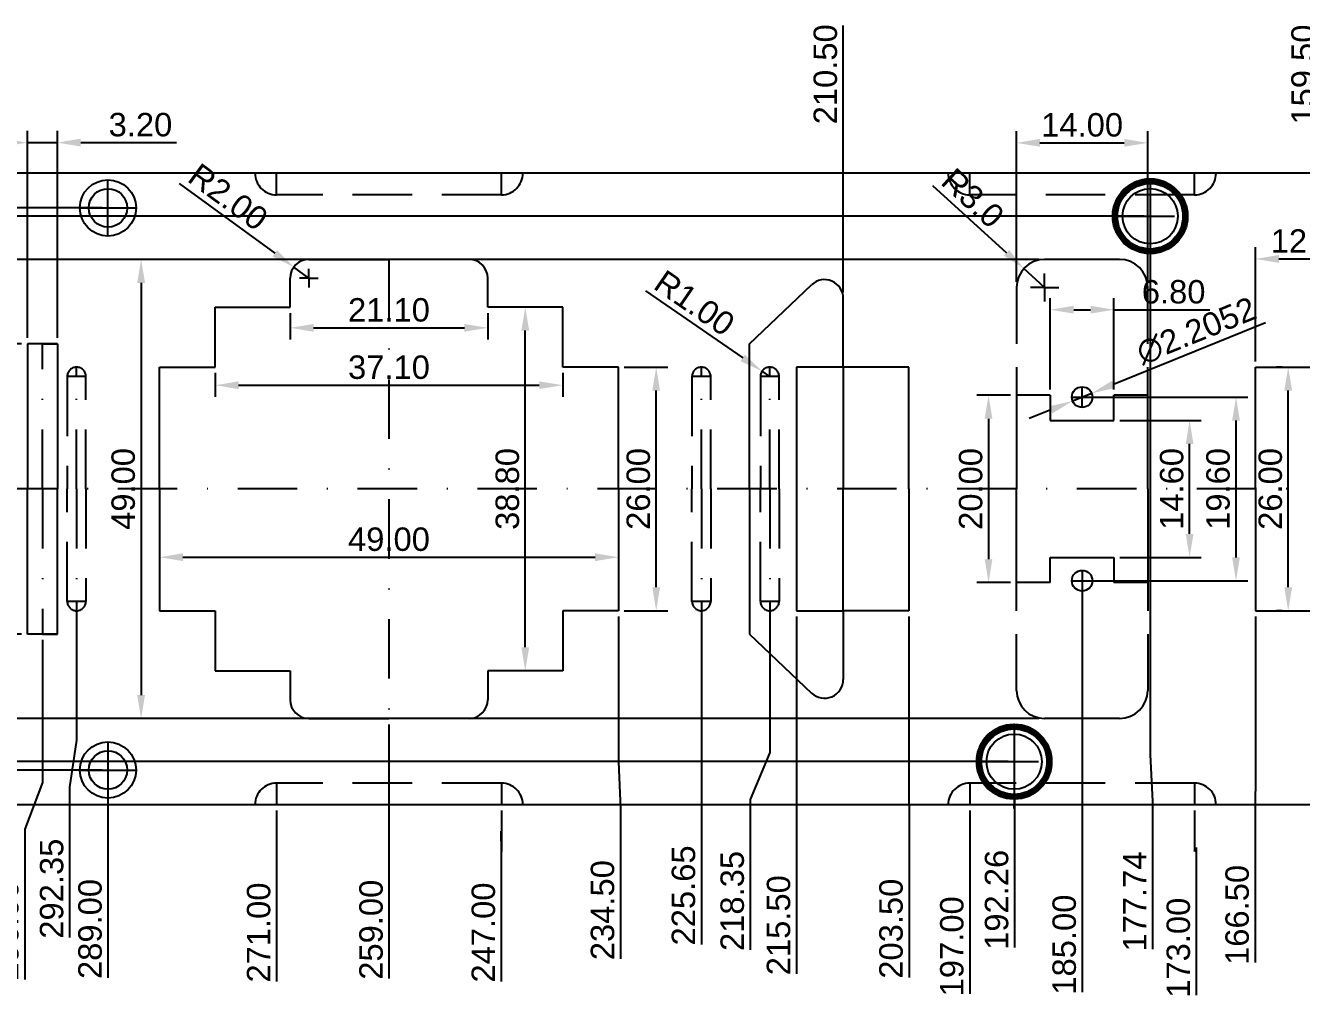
# Model space of a CAD drawing. Header units: millimetres. Extents: x 15 to 570, y 5 to 378.
# Drawn here: x 202.2 to 338.4, y 195.8 to 299.5 of the extents above; entities that cross this region are included whole.
import ezdxf

# ---------------------------------------------------------------- set-up
doc = ezdxf.new("R2010")
doc.units = ezdxf.units.MM
doc.linetypes.add('KRESKAKROPKA2', pattern=[12.7, 6.35, -3.175, 0, -3.175])
doc.linetypes.add('KRESKOWA2', pattern=[9.525, 6.35, -3.175])
doc.layers.add('b.gruba', color=7, linetype='Continuous', lineweight=90)
doc.layers.add('kreskowa', color=190, linetype='KRESKOWA2', true_color=0x7f00ff)
doc.layers.add('symetria', color=100, linetype='KRESKAKROPKA2')
doc.layers.add('wymiar', color=10, linetype='Continuous')
doc.styles.get("Standard").update_dxf_attribs({"font": 'arial.ttf'})
doc.dimstyles.new('ISO-25', dxfattribs={"dimtxt": 2.5, "dimasz": 2.5, "dimexe": 1.25, "dimexo": 0.625, "dimtad": 1, "dimtxsty": 'Standard', "dimcen": 2.5, "dimadec": 0, "dimazin": 0, "dimtfac": 1, "dimtmove": 0, "dimatfit": 3, "dimfxl": 1, "dimarcsym": 0})

# ---------------------------------------------------------------- blocks, each defined once
blk = doc.blocks.new('*D111')
at = {"layer": 'Defpoints', "color": 0, "transparency": 16777216}
for p in [(308.78, 273.52), (311, 271.5)]:
    blk.add_point(p, dxfattribs=at)
at = {"layer": 'wymiar', "color": 0, "lineweight": -2, "transparency": 16777216}
for p, q in [((299.03, 282.39), (306.93, 275.2)), ((311, 271.5), (308.78, 273.52))]:
    blk.add_line(p, q, dxfattribs=at)
at = {"layer": 'wymiar', "color": 0, "transparency": 16777216}
blk.add_solid([(307.21, 275.51), (306.65, 274.89), (308.78, 273.52)], dxfattribs=at)
at = {"layer": 'wymiar', "color": 0, "transparency": 16777216, "insert": (303.33, 281.04), "char_height": 2.5, "attachment_point": 5, "rotation": 317.7161}
blk.add_mtext('R3.0', dxfattribs=at)
blk = doc.blocks.new('*D114')
at = {"layer": 'Defpoints', "color": 0, "transparency": 16777216}
for p in [(230.84, 273.68), (232.45, 272.5)]:
    blk.add_point(p, dxfattribs=at)
at = {"layer": 'wymiar', "color": 0, "lineweight": -2, "transparency": 16777216}
for p, q in [((218.62, 282.61), (228.82, 275.16)), ((232.45, 272.5), (230.84, 273.68))]:
    blk.add_line(p, q, dxfattribs=at)
at = {"layer": 'wymiar', "color": 0, "transparency": 16777216}
blk.add_solid([(229.06, 275.49), (228.57, 274.82), (230.84, 273.68)], dxfattribs=at)
at = {"layer": 'wymiar', "color": 0, "transparency": 16777216, "insert": (223.83, 281.16), "char_height": 2.5, "attachment_point": 5, "rotation": 323.8257}
blk.add_mtext('R2.00', dxfattribs=at)
blk = doc.blocks.new('*D140')
at = {"layer": 'Defpoints', "color": 0, "transparency": 16777216}
for p in [(345.5, 274.55), (333.5, 263), (345.5, 263)]:
    blk.add_point(p, dxfattribs=at)
at = {"layer": 'wymiar', "color": 0, "lineweight": -2, "transparency": 16777216}
for p, q in [((333.5, 263.62), (333.5, 275.8)), ((345.5, 263.62), (345.5, 275.8)), ((336, 274.55), (343, 274.55))]:
    blk.add_line(p, q, dxfattribs=at)
at = {"layer": 'wymiar', "color": 0, "transparency": 16777216}
for points in [[(336, 274.97), (336, 274.13), (333.5, 274.55)], [(343, 274.97), (343, 274.13), (345.5, 274.55)]]:
    blk.add_solid(points, dxfattribs=at)
at = {"layer": 'wymiar', "color": 0, "transparency": 16777216, "insert": (339.5, 276.45), "char_height": 2.5, "attachment_point": 5}
blk.add_mtext('12.00', dxfattribs=at)
blk = doc.blocks.new('*D141')
at = {"layer": 'Defpoints', "color": 0, "transparency": 16777216}
for p in [(337, 263), (337, 263), (337, 237)]:
    blk.add_point(p, dxfattribs=at)
at = {"layer": 'wymiar', "color": 0, "lineweight": -2, "transparency": 16777216}
for p, q in [((336.37, 263), (335.75, 263)), ((337, 239.5), (337, 260.5)), ((336.37, 237), (335.75, 237))]:
    blk.add_line(p, q, dxfattribs=at)
at = {"layer": 'wymiar', "color": 0, "transparency": 16777216}
for points in [[(336.58, 260.5), (337.42, 260.5), (337, 263)], [(336.58, 239.5), (337.42, 239.5), (337, 237)]]:
    blk.add_solid(points, dxfattribs=at)
at = {"layer": 'wymiar', "color": 0, "transparency": 16777216, "insert": (335.1, 250), "char_height": 2.5, "attachment_point": 5, "rotation": 90}
blk.add_mtext('26.00', dxfattribs=at)
blk = doc.blocks.new('*D142')
at = {"layer": 'Defpoints', "color": 0, "transparency": 16777216}
for p in [(265.5, 263), (269.53, 263), (265.5, 237)]:
    blk.add_point(p, dxfattribs=at)
at = {"layer": 'wymiar', "color": 0, "lineweight": -2, "transparency": 16777216}
for p, q in [((266.12, 263), (270.78, 263)), ((269.53, 239.5), (269.53, 260.5)), ((266.12, 237), (270.78, 237))]:
    blk.add_line(p, q, dxfattribs=at)
at = {"layer": 'wymiar', "color": 0, "transparency": 16777216}
for points in [[(269.11, 260.5), (269.94, 260.5), (269.53, 263)], [(269.11, 239.5), (269.94, 239.5), (269.53, 237)]]:
    blk.add_solid(points, dxfattribs=at)
at = {"layer": 'wymiar', "color": 0, "transparency": 16777216, "insert": (267.63, 250), "char_height": 2.5, "attachment_point": 5, "rotation": 90}
blk.add_mtext('26.00', dxfattribs=at)
blk = doc.blocks.new('*D143')
at = {"layer": 'Defpoints', "color": 0, "transparency": 16777216}
for p in [(255.55, 269.4), (255.55, 269.4), (255.55, 230.6)]:
    blk.add_point(p, dxfattribs=at)
at = {"layer": 'wymiar', "color": 0, "lineweight": -2, "transparency": 16777216}
for p, q in [((254.92, 269.4), (254.3, 269.4)), ((255.55, 233.1), (255.55, 266.9)), ((254.92, 230.6), (254.3, 230.6))]:
    blk.add_line(p, q, dxfattribs=at)
at = {"layer": 'wymiar', "color": 0, "transparency": 16777216}
for points in [[(255.13, 266.9), (255.97, 266.9), (255.55, 269.4)], [(255.13, 233.1), (255.97, 233.1), (255.55, 230.6)]]:
    blk.add_solid(points, dxfattribs=at)
at = {"layer": 'wymiar', "color": 0, "transparency": 16777216, "insert": (253.65, 250), "char_height": 2.5, "attachment_point": 5, "rotation": 90}
blk.add_mtext('38.80', dxfattribs=at)
blk = doc.blocks.new('*D144')
at = {"layer": 'Defpoints', "color": 0, "transparency": 16777216}
for p in [(230.45, 269.4), (251.55, 269.4), (251.55, 267.2)]:
    blk.add_point(p, dxfattribs=at)
at = {"layer": 'wymiar', "color": 0, "lineweight": -2, "transparency": 16777216}
for p, q in [((230.45, 268.77), (230.45, 265.95)), ((251.55, 268.77), (251.55, 265.95)), ((232.95, 267.2), (249.05, 267.2))]:
    blk.add_line(p, q, dxfattribs=at)
at = {"layer": 'wymiar', "color": 0, "transparency": 16777216}
for points in [[(232.95, 267.61), (232.95, 266.78), (230.45, 267.2)], [(249.05, 267.61), (249.05, 266.78), (251.55, 267.2)]]:
    blk.add_solid(points, dxfattribs=at)
at = {"layer": 'wymiar', "color": 0, "transparency": 16777216, "insert": (241, 269.1), "char_height": 2.5, "attachment_point": 5}
blk.add_mtext('21.10', dxfattribs=at)
blk = doc.blocks.new('*D145')
at = {"layer": 'Defpoints', "color": 0, "transparency": 16777216}
for p in [(222.45, 263), (259.55, 263), (259.55, 261.07)]:
    blk.add_point(p, dxfattribs=at)
at = {"layer": 'wymiar', "color": 0, "lineweight": -2, "transparency": 16777216}
for p, q in [((222.45, 262.38), (222.45, 259.82)), ((259.55, 262.38), (259.55, 259.82)), ((224.95, 261.07), (257.05, 261.07))]:
    blk.add_line(p, q, dxfattribs=at)
at = {"layer": 'wymiar', "color": 0, "transparency": 16777216}
for points in [[(224.95, 261.49), (224.95, 260.66), (222.45, 261.07)], [(257.05, 261.49), (257.05, 260.66), (259.55, 261.07)]]:
    blk.add_solid(points, dxfattribs=at)
at = {"layer": 'wymiar', "color": 0, "transparency": 16777216, "insert": (241, 262.98), "char_height": 2.5, "attachment_point": 5}
blk.add_mtext('37.10', dxfattribs=at)
blk = doc.blocks.new('*D146')
at = {"layer": 'Defpoints', "color": 0, "transparency": 16777216}
for p in [(216.5, 243.5), (265.5, 243.5), (265.5, 242.71)]:
    blk.add_point(p, dxfattribs=at)
at = {"layer": 'wymiar', "color": 0, "lineweight": -2, "transparency": 16777216}
for p, q in [((216.5, 242.88), (216.5, 241.46)), ((219, 242.71), (263, 242.71)), ((265.5, 242.88), (265.5, 241.46))]:
    blk.add_line(p, q, dxfattribs=at)
at = {"layer": 'wymiar', "color": 0, "transparency": 16777216}
for points in [[(219, 243.13), (219, 242.3), (216.5, 242.71)], [(263, 243.13), (263, 242.3), (265.5, 242.71)]]:
    blk.add_solid(points, dxfattribs=at)
at = {"layer": 'wymiar', "color": 0, "transparency": 16777216, "insert": (241, 244.62), "char_height": 2.5, "attachment_point": 5}
blk.add_mtext('49.00', dxfattribs=at)
blk = doc.blocks.new('*D147')
at = {"layer": 'Defpoints', "color": 0, "transparency": 16777216}
for p in [(241, 274.5), (214.54, 225.5), (241, 225.5)]:
    blk.add_point(p, dxfattribs=at)
at = {"layer": 'wymiar', "color": 0, "lineweight": -2, "transparency": 16777216}
for p, q in [((240.37, 274.5), (213.29, 274.5)), ((214.54, 272), (214.54, 228)), ((240.37, 225.5), (213.29, 225.5))]:
    blk.add_line(p, q, dxfattribs=at)
at = {"layer": 'wymiar', "color": 0, "transparency": 16777216}
for points in [[(214.12, 272), (214.96, 272), (214.54, 274.5)], [(214.12, 228), (214.96, 228), (214.54, 225.5)]]:
    blk.add_solid(points, dxfattribs=at)
at = {"layer": 'wymiar', "color": 0, "transparency": 16777216, "insert": (212.64, 250), "char_height": 2.5, "attachment_point": 5, "rotation": 90}
blk.add_mtext('49.00', dxfattribs=at)
blk = doc.blocks.new('*D148')
at = {"layer": 'Defpoints', "color": 0, "transparency": 16777216}
for p in [(205.6, 286.97), (202.4, 265.5), (205.6, 265.5)]:
    blk.add_point(p, dxfattribs=at)
at = {"layer": 'wymiar', "color": 0, "lineweight": -2, "transparency": 16777216}
for p, q in [((202.4, 266.12), (202.4, 288.22)), ((205.6, 266.12), (205.6, 288.22)), ((199.9, 286.97), (197.4, 286.97)), ((202.4, 286.97), (205.6, 286.97)), ((208.1, 286.97), (218.33, 286.97))]:
    blk.add_line(p, q, dxfattribs=at)
at = {"layer": 'wymiar', "color": 0, "transparency": 16777216}
for points in [[(199.9, 287.39), (199.9, 286.55), (202.4, 286.97)], [(208.1, 287.39), (208.1, 286.55), (205.6, 286.97)]]:
    blk.add_solid(points, dxfattribs=at)
at = {"layer": 'wymiar', "color": 0, "transparency": 16777216, "insert": (214.47, 288.87), "char_height": 2.5, "attachment_point": 5}
blk.add_mtext('3.20', dxfattribs=at)
blk = doc.blocks.new('*D149')
at = {"layer": 'Defpoints', "color": 0, "transparency": 16777216}
for p in [(280.83, 262.57), (281.65, 262)]:
    blk.add_point(p, dxfattribs=at)
at = {"layer": 'wymiar', "color": 0, "lineweight": -2, "transparency": 16777216}
for p, q in [((268.37, 271.15), (278.77, 263.99)), ((281.65, 262), (280.83, 262.57))]:
    blk.add_line(p, q, dxfattribs=at)
at = {"layer": 'wymiar', "color": 0, "transparency": 16777216}
blk.add_solid([(279, 264.33), (278.53, 263.64), (280.83, 262.57)], dxfattribs=at)
at = {"layer": 'wymiar', "color": 0, "transparency": 16777216, "insert": (273.62, 269.84), "char_height": 2.5, "attachment_point": 5, "rotation": 325.4365}
blk.add_mtext('R1.00', dxfattribs=at)
blk = doc.blocks.new('*D173')
at = {"layer": 'Defpoints', "color": 0, "transparency": 16777216}
for p in [(500, 250), (333.5, 237), (333.47, 210.23)]:
    blk.add_point(p, dxfattribs=at)
at = {"layer": 'wymiar', "color": 0, "lineweight": -2, "transparency": 16777216}
for p, q in [((333.5, 236.38), (333.5, 220.23)), ((333.5, 220.23), (333.47, 215.23)), ((333.47, 215.23), (333.47, 199.47))]:
    blk.add_line(p, q, dxfattribs=at)
at = {"layer": 'wymiar', "color": 0, "transparency": 16777216, "insert": (331.56, 204.53), "char_height": 2.5, "attachment_point": 5, "rotation": 90}
blk.add_mtext('166.50', dxfattribs=at)
blk = doc.blocks.new('*D174')
at = {"layer": 'Defpoints', "color": 0, "transparency": 16777216}
for p in [(500, 250), (327, 216.3), (327.19, 206.72)]:
    blk.add_point(p, dxfattribs=at)
at = {"layer": 'wymiar', "color": 0, "lineweight": -2, "transparency": 16777216}
for p, q in [((327, 215.67), (327, 211.3)), ((327, 211.3), (327.19, 211.72)), ((327.19, 211.72), (327.19, 195.96))]:
    blk.add_line(p, q, dxfattribs=at)
at = {"layer": 'wymiar', "color": 0, "transparency": 16777216, "insert": (325.28, 201.03), "char_height": 2.5, "attachment_point": 5, "rotation": 90}
blk.add_mtext('173.00', dxfattribs=at)
blk = doc.blocks.new('*D175')
at = {"layer": 'Defpoints', "color": 0, "transparency": 16777216}
for p in [(318.4, 269.13), (311.6, 260), (318.4, 260)]:
    blk.add_point(p, dxfattribs=at)
at = {"layer": 'wymiar', "color": 0, "lineweight": -2, "transparency": 16777216}
for p, q in [((311.6, 260.62), (311.6, 270.38)), ((318.4, 260.62), (318.4, 270.38)), ((314.1, 269.13), (315.9, 269.13)), ((318.4, 269.13), (328.65, 269.13))]:
    blk.add_line(p, q, dxfattribs=at)
at = {"layer": 'wymiar', "color": 0, "transparency": 16777216}
for points in [[(314.1, 269.55), (314.1, 268.72), (311.6, 269.13)], [(315.9, 269.55), (315.9, 268.72), (318.4, 269.13)]]:
    blk.add_solid(points, dxfattribs=at)
at = {"layer": 'wymiar', "color": 0, "transparency": 16777216, "insert": (324.77, 271.03), "char_height": 2.5, "attachment_point": 5}
blk.add_mtext('6.80', dxfattribs=at)
blk = doc.blocks.new('*D176')
at = {"layer": 'Defpoints', "color": 0, "transparency": 16777216}
for p in [(322, 286.94), (308, 271.5), (322, 271.5)]:
    blk.add_point(p, dxfattribs=at)
at = {"layer": 'wymiar', "color": 0, "lineweight": -2, "transparency": 16777216}
for p, q in [((308, 272.12), (308, 288.19)), ((322, 272.12), (322, 288.19)), ((310.5, 286.94), (319.5, 286.94))]:
    blk.add_line(p, q, dxfattribs=at)
at = {"layer": 'wymiar', "color": 0, "transparency": 16777216}
for points in [[(310.5, 287.36), (310.5, 286.53), (308, 286.94)], [(319.5, 287.36), (319.5, 286.53), (322, 286.94)]]:
    blk.add_solid(points, dxfattribs=at)
at = {"layer": 'wymiar', "color": 0, "transparency": 16777216, "insert": (315, 288.85), "char_height": 2.5, "attachment_point": 5}
blk.add_mtext('14.00', dxfattribs=at)
blk = doc.blocks.new('*D177')
at = {"layer": 'Defpoints', "color": 0, "transparency": 16777216}
for p in [(318.4, 257.3), (326.47, 257.3), (318.4, 242.7)]:
    blk.add_point(p, dxfattribs=at)
at = {"layer": 'wymiar', "color": 0, "lineweight": -2, "transparency": 16777216}
for p, q in [((319.02, 257.3), (327.72, 257.3)), ((326.47, 245.2), (326.47, 254.8)), ((319.02, 242.7), (327.72, 242.7))]:
    blk.add_line(p, q, dxfattribs=at)
at = {"layer": 'wymiar', "color": 0, "transparency": 16777216}
for points in [[(326.06, 254.8), (326.89, 254.8), (326.47, 257.3)], [(326.06, 245.2), (326.89, 245.2), (326.47, 242.7)]]:
    blk.add_solid(points, dxfattribs=at)
at = {"layer": 'wymiar', "color": 0, "transparency": 16777216, "insert": (324.57, 250), "char_height": 2.5, "attachment_point": 5, "rotation": 90}
blk.add_mtext('14.60', dxfattribs=at)
blk = doc.blocks.new('*D178')
at = {"layer": 'Defpoints', "color": 0, "transparency": 16777216}
for p in [(308, 260), (305.01, 240), (308, 240)]:
    blk.add_point(p, dxfattribs=at)
at = {"layer": 'wymiar', "color": 0, "lineweight": -2, "transparency": 16777216}
for p, q in [((307.37, 260), (303.76, 260)), ((305.01, 257.5), (305.01, 242.5)), ((307.37, 240), (303.76, 240))]:
    blk.add_line(p, q, dxfattribs=at)
at = {"layer": 'wymiar', "color": 0, "transparency": 16777216}
for points in [[(304.59, 257.5), (305.42, 257.5), (305.01, 260)], [(304.59, 242.5), (305.42, 242.5), (305.01, 240)]]:
    blk.add_solid(points, dxfattribs=at)
at = {"layer": 'wymiar', "color": 0, "transparency": 16777216, "insert": (303.11, 250), "char_height": 2.5, "attachment_point": 5, "rotation": 90}
blk.add_mtext('20.00', dxfattribs=at)
blk = doc.blocks.new('*D179')
at = {"layer": 'Defpoints', "color": 0, "transparency": 16777216}
for p in [(315, 259.8), (331.43, 259.8), (315, 240.2)]:
    blk.add_point(p, dxfattribs=at)
at = {"layer": 'wymiar', "color": 0, "lineweight": -2, "transparency": 16777216}
for p, q in [((315.62, 259.8), (332.68, 259.8)), ((331.43, 242.7), (331.43, 257.3)), ((315.62, 240.2), (332.68, 240.2))]:
    blk.add_line(p, q, dxfattribs=at)
at = {"layer": 'wymiar', "color": 0, "transparency": 16777216}
for points in [[(331.01, 257.3), (331.84, 257.3), (331.43, 259.8)], [(331.01, 242.7), (331.84, 242.7), (331.43, 240.2)]]:
    blk.add_solid(points, dxfattribs=at)
at = {"layer": 'wymiar', "color": 0, "transparency": 16777216, "insert": (329.52, 250), "char_height": 2.5, "attachment_point": 5, "rotation": 90}
blk.add_mtext('19.60', dxfattribs=at)
blk = doc.blocks.new('*D180')
at = {"layer": 'Defpoints', "color": 0, "transparency": 16777216}
for p in [(316.02, 260.21), (313.98, 259.39)]:
    blk.add_point(p, dxfattribs=at)
at = {"layer": 'wymiar', "color": 0, "lineweight": -2, "transparency": 16777216}
for p, q in [((334.58, 267.72), (318.34, 261.15)), ((313.98, 259.39), (316.02, 260.21)), ((311.66, 258.45), (309.34, 257.51))]:
    blk.add_line(p, q, dxfattribs=at)
at = {"layer": 'wymiar', "color": 0, "transparency": 16777216}
for points in [[(318.18, 261.54), (318.5, 260.77), (316.02, 260.21)], [(311.5, 258.83), (311.82, 258.06), (313.98, 259.39)]]:
    blk.add_solid(points, dxfattribs=at)
at = {"layer": 'wymiar', "color": 0, "transparency": 16777216, "insert": (327.2, 266.86), "char_height": 2.5, "attachment_point": 5, "rotation": 22.0331}
blk.add_mtext('∅2.2052', dxfattribs=at)
blk = doc.blocks.new('*D181')
at = {"layer": 'Defpoints', "color": 0, "transparency": 16777216}
for p in [(322.26, 279.11), (500, 250), (322.5, 211.65)]:
    blk.add_point(p, dxfattribs=at)
at = {"layer": 'wymiar', "color": 0, "lineweight": -2, "transparency": 16777216}
for p, q in [((322.26, 278.49), (322.26, 221.65)), ((322.26, 221.65), (322.5, 216.65)), ((322.5, 216.65), (322.5, 200.89))]:
    blk.add_line(p, q, dxfattribs=at)
at = {"layer": 'wymiar', "color": 0, "transparency": 16777216, "insert": (320.62, 205.96), "char_height": 2.5, "attachment_point": 5, "rotation": 90}
blk.add_mtext('177.74', dxfattribs=at)
blk = doc.blocks.new('*D182')
at = {"layer": 'Defpoints', "color": 0, "transparency": 16777216}
for p in [(500, 250), (315, 240.2), (315, 207.05)]:
    blk.add_point(p, dxfattribs=at)
at = {"layer": 'wymiar', "color": 0, "lineweight": -2, "transparency": 16777216}
blk.add_line((315, 239.57), (315, 196.29), dxfattribs=at)
at = {"layer": 'wymiar', "color": 0, "transparency": 16777216, "insert": (313.1, 201.36), "char_height": 2.5, "attachment_point": 5, "rotation": 90}
blk.add_mtext('185.00', dxfattribs=at)
blk = doc.blocks.new('*D183')
at = {"layer": 'Defpoints', "color": 0, "transparency": 16777216}
for p in [(500, 250), (307.74, 220.89), (307.79, 211.83)]:
    blk.add_point(p, dxfattribs=at)
at = {"layer": 'wymiar', "color": 0, "lineweight": -2, "transparency": 16777216}
for p, q in [((307.74, 220.26), (307.74, 215.89)), ((307.74, 215.89), (307.79, 216.83)), ((307.79, 216.83), (307.79, 201.07))]:
    blk.add_line(p, q, dxfattribs=at)
at = {"layer": 'wymiar', "color": 0, "transparency": 16777216, "insert": (305.88, 206.14), "char_height": 2.5, "attachment_point": 5, "rotation": 90}
blk.add_mtext('192.26', dxfattribs=at)
blk = doc.blocks.new('*D184')
at = {"layer": 'Defpoints', "color": 0, "transparency": 16777216}
for p in [(500, 250), (303, 216.3), (303, 206.87)]:
    blk.add_point(p, dxfattribs=at)
at = {"layer": 'wymiar', "color": 0, "lineweight": -2, "transparency": 16777216}
blk.add_line((303, 215.67), (303, 196.11), dxfattribs=at)
at = {"layer": 'wymiar', "color": 0, "transparency": 16777216, "insert": (301.1, 201.18), "char_height": 2.5, "attachment_point": 5, "rotation": 90}
blk.add_mtext('197.00', dxfattribs=at)
blk = doc.blocks.new('*D185')
at = {"layer": 'Defpoints', "color": 0, "transparency": 16777216}
for p in [(500, 250), (296.5, 237), (296.52, 208.89)]:
    blk.add_point(p, dxfattribs=at)
at = {"layer": 'wymiar', "color": 0, "lineweight": -2, "transparency": 16777216}
for p, q in [((296.5, 236.37), (296.5, 218.89)), ((296.5, 218.89), (296.52, 213.89)), ((296.52, 213.89), (296.52, 197.85))]:
    blk.add_line(p, q, dxfattribs=at)
at = {"layer": 'wymiar', "color": 0, "transparency": 16777216, "insert": (294.61, 203.06), "char_height": 2.5, "attachment_point": 5, "rotation": 90}
blk.add_mtext('203.50', dxfattribs=at)
blk = doc.blocks.new('*D186')
at = {"layer": 'Defpoints', "color": 0, "transparency": 16777216}
for p in [(500, 250), (284.5, 237), (284.5, 209.26)]:
    blk.add_point(p, dxfattribs=at)
at = {"layer": 'wymiar', "color": 0, "lineweight": -2, "transparency": 16777216}
blk.add_line((284.5, 236.38), (284.5, 198.23), dxfattribs=at)
at = {"layer": 'wymiar', "color": 0, "transparency": 16777216, "insert": (282.6, 203.43), "char_height": 2.5, "attachment_point": 5, "rotation": 90}
blk.add_mtext('215.50', dxfattribs=at)
blk = doc.blocks.new('*D187')
at = {"layer": 'Defpoints', "color": 0, "transparency": 16777216}
for p in [(289.5, 288.43), (289.5, 270.34), (500, 250)]:
    blk.add_point(p, dxfattribs=at)
at = {"layer": 'wymiar', "color": 0, "lineweight": -2, "transparency": 16777216}
blk.add_line((289.5, 270.97), (289.5, 299.47), dxfattribs=at)
at = {"layer": 'wymiar', "color": 0, "transparency": 16777216, "insert": (287.6, 294.26), "char_height": 2.5, "attachment_point": 5, "rotation": 90}
blk.add_mtext('210.50', dxfattribs=at)
blk = doc.blocks.new('*D188')
at = {"layer": 'Defpoints', "color": 0, "transparency": 16777216}
for p in [(500, 250), (281.65, 238), (279.56, 211.86)]:
    blk.add_point(p, dxfattribs=at)
at = {"layer": 'wymiar', "color": 0, "lineweight": -2, "transparency": 16777216}
for p, q in [((281.65, 237.38), (281.65, 221.86)), ((281.65, 221.86), (279.56, 216.86)), ((279.56, 216.86), (279.56, 200.8))]:
    blk.add_line(p, q, dxfattribs=at)
at = {"layer": 'wymiar', "color": 0, "transparency": 16777216, "insert": (277.66, 206.02), "char_height": 2.5, "attachment_point": 5, "rotation": 90}
blk.add_mtext('218.35', dxfattribs=at)
blk = doc.blocks.new('*D189')
at = {"layer": 'Defpoints', "color": 0, "transparency": 16777216}
for p in [(500, 250), (274.35, 238), (274.35, 212.46)]:
    blk.add_point(p, dxfattribs=at)
at = {"layer": 'wymiar', "color": 0, "lineweight": -2, "transparency": 16777216}
blk.add_line((274.35, 237.37), (274.35, 201.39), dxfattribs=at)
at = {"layer": 'wymiar', "color": 0, "transparency": 16777216, "insert": (272.45, 206.61), "char_height": 2.5, "attachment_point": 5, "rotation": 90}
blk.add_mtext('225.65', dxfattribs=at)
blk = doc.blocks.new('*D190')
at = {"layer": 'Defpoints', "color": 0, "transparency": 16777216}
for p in [(500, 250), (265.5, 237), (265.72, 210.87)]:
    blk.add_point(p, dxfattribs=at)
at = {"layer": 'wymiar', "color": 0, "lineweight": -2, "transparency": 16777216}
for p, q in [((265.5, 236.38), (265.5, 220.87)), ((265.5, 220.87), (265.72, 215.87)), ((265.72, 215.87), (265.72, 199.84))]:
    blk.add_line(p, q, dxfattribs=at)
at = {"layer": 'wymiar', "color": 0, "transparency": 16777216, "insert": (263.81, 205.04), "char_height": 2.5, "attachment_point": 5, "rotation": 90}
blk.add_mtext('234.50', dxfattribs=at)
blk = doc.blocks.new('*D191')
at = {"layer": 'Defpoints', "color": 0, "transparency": 16777216}
for p in [(500, 250), (253, 216.3), (252.99, 208.48)]:
    blk.add_point(p, dxfattribs=at)
at = {"layer": 'wymiar', "color": 0, "lineweight": -2, "transparency": 16777216}
for p, q in [((253, 215.67), (253, 211.3)), ((253, 211.3), (252.99, 213.48)), ((252.99, 213.48), (252.99, 197.44))]:
    blk.add_line(p, q, dxfattribs=at)
at = {"layer": 'wymiar', "color": 0, "transparency": 16777216, "insert": (251.09, 202.65), "char_height": 2.5, "attachment_point": 5, "rotation": 90}
blk.add_mtext('247.00', dxfattribs=at)
blk = doc.blocks.new('*D192')
at = {"layer": 'Defpoints', "color": 0, "transparency": 16777216}
for p in [(500, 250), (229, 216.3), (229, 208.48)]:
    blk.add_point(p, dxfattribs=at)
at = {"layer": 'wymiar', "color": 0, "lineweight": -2, "transparency": 16777216}
blk.add_line((229, 215.67), (229, 197.44), dxfattribs=at)
at = {"layer": 'wymiar', "color": 0, "transparency": 16777216, "insert": (227.1, 202.65), "char_height": 2.5, "attachment_point": 5, "rotation": 90}
blk.add_mtext('271.00', dxfattribs=at)
blk = doc.blocks.new('*D193')
at = {"layer": 'Defpoints', "color": 0, "transparency": 16777216}
for p in [(500, 250), (241, 225.5), (241, 208.78)]:
    blk.add_point(p, dxfattribs=at)
at = {"layer": 'wymiar', "color": 0, "lineweight": -2, "transparency": 16777216}
blk.add_line((241, 224.87), (241, 197.74), dxfattribs=at)
at = {"layer": 'wymiar', "color": 0, "transparency": 16777216, "insert": (239.1, 202.95), "char_height": 2.5, "attachment_point": 5, "rotation": 90}
blk.add_mtext('259.00', dxfattribs=at)
blk = doc.blocks.new('*D194')
at = {"layer": 'Defpoints', "color": 0, "transparency": 16777216}
for p in [(500, 250), (211, 220), (211, 208.87)]:
    blk.add_point(p, dxfattribs=at)
at = {"layer": 'wymiar', "color": 0, "lineweight": -2, "transparency": 16777216}
blk.add_line((211, 219.37), (211, 197.83), dxfattribs=at)
at = {"layer": 'wymiar', "color": 0, "transparency": 16777216, "insert": (209.1, 203.03), "char_height": 2.5, "attachment_point": 5, "rotation": 90}
blk.add_mtext('289.00', dxfattribs=at)
blk = doc.blocks.new('*D195')
at = {"layer": 'Defpoints', "color": 0, "transparency": 16777216}
for p in [(500, 250), (207.65, 238), (206.9, 213.18)]:
    blk.add_point(p, dxfattribs=at)
at = {"layer": 'wymiar', "color": 0, "lineweight": -2, "transparency": 16777216}
for p, q in [((207.65, 237.38), (207.65, 223.18)), ((207.65, 223.18), (206.9, 218.18)), ((206.9, 218.18), (206.9, 202.11))]:
    blk.add_line(p, q, dxfattribs=at)
at = {"layer": 'wymiar', "color": 0, "transparency": 16777216, "insert": (205, 207.33), "char_height": 2.5, "attachment_point": 5, "rotation": 90}
blk.add_mtext('292.35', dxfattribs=at)
blk = doc.blocks.new('*D196')
at = {"layer": 'Defpoints', "color": 0, "transparency": 16777216}
for p in [(500, 250), (204, 234.5), (202.12, 208.68)]:
    blk.add_point(p, dxfattribs=at)
at = {"layer": 'wymiar', "color": 0, "lineweight": -2, "transparency": 16777216}
for p, q in [((204, 233.88), (204, 218.68)), ((204, 218.68), (202.12, 213.68)), ((202.12, 213.68), (202.12, 197.64))]:
    blk.add_line(p, q, dxfattribs=at)
at = {"layer": 'wymiar', "color": 0, "transparency": 16777216, "insert": (200.21, 202.85), "char_height": 2.5, "attachment_point": 5, "rotation": 90}
blk.add_mtext('296.00', dxfattribs=at)
blk = doc.blocks.new('*D197')
at = {"layer": 'Defpoints', "color": 0, "transparency": 16777216}
for p in [(500, 250), (200.35, 238), (198.08, 213.37)]:
    blk.add_point(p, dxfattribs=at)
at = {"layer": 'wymiar', "color": 0, "lineweight": -2, "transparency": 16777216}
for p, q in [((200.35, 237.38), (200.35, 223.37)), ((200.35, 223.37), (198.08, 218.37)), ((198.08, 218.37), (198.08, 202.3))]:
    blk.add_line(p, q, dxfattribs=at)
at = {"layer": 'wymiar', "color": 0, "transparency": 16777216, "insert": (196.18, 207.52), "char_height": 2.5, "attachment_point": 5, "rotation": 90}
blk.add_mtext('299.65', dxfattribs=at)
blk = doc.blocks.new('*D198')
at = {"layer": 'Defpoints', "color": 0, "transparency": 16777216}
for p in [(191, 250), (500, 250), (191, 209.05)]:
    blk.add_point(p, dxfattribs=at)
at = {"layer": 'wymiar', "color": 0, "lineweight": -2, "transparency": 16777216}
blk.add_line((191, 249.38), (191, 198.06), dxfattribs=at)
at = {"layer": 'wymiar', "color": 0, "transparency": 16777216, "insert": (189.1, 203.24), "char_height": 2.5, "attachment_point": 5, "rotation": 90}
blk.add_mtext('309.00', dxfattribs=at)
blk = doc.blocks.new('*D199')
at = {"layer": 'Defpoints', "color": 0, "transparency": 16777216}
for p in [(500, 250), (183, 216.3), (183, 208.4)]:
    blk.add_point(p, dxfattribs=at)
at = {"layer": 'wymiar', "color": 0, "lineweight": -2, "transparency": 16777216}
blk.add_line((183, 215.67), (183, 197.4), dxfattribs=at)
at = {"layer": 'wymiar', "color": 0, "transparency": 16777216, "insert": (181.1, 202.59), "char_height": 2.5, "attachment_point": 5, "rotation": 90}
blk.add_mtext('317.00', dxfattribs=at)
blk = doc.blocks.new('*D200')
at = {"layer": 'Defpoints', "color": 0, "transparency": 16777216}
for p in [(500, 250), (168.33, 220), (211, 220)]:
    blk.add_point(p, dxfattribs=at)
at = {"layer": 'wymiar', "color": 0, "lineweight": -2, "transparency": 16777216}
blk.add_line((210.37, 220), (159.28, 220), dxfattribs=at)
at = {"layer": 'wymiar', "color": 0, "transparency": 16777216, "insert": (163.49, 221.9), "char_height": 2.5, "attachment_point": 5}
blk.add_mtext('30.00', dxfattribs=at)
blk = doc.blocks.new('*D201')
at = {"layer": 'Defpoints', "color": 0, "transparency": 16777216}
for p in [(500, 250), (172.93, 225.09), (307.74, 220.89)]:
    blk.add_point(p, dxfattribs=at)
at = {"layer": 'wymiar', "color": 0, "lineweight": -2, "transparency": 16777216}
for p, q in [((177.93, 225.09), (164.31, 225.09)), ((182.93, 220.89), (177.93, 225.09)), ((307.11, 220.89), (182.93, 220.89))]:
    blk.add_line(p, q, dxfattribs=at)
at = {"layer": 'wymiar', "color": 0, "transparency": 16777216, "insert": (168.31, 226.99), "char_height": 2.5, "attachment_point": 5}
blk.add_mtext('29.11', dxfattribs=at)
blk = doc.blocks.new('*D202')
at = {"layer": 'Defpoints', "color": 0, "transparency": 16777216}
for p in [(500, 250), (168.61, 229.79), (191, 225)]:
    blk.add_point(p, dxfattribs=at)
at = {"layer": 'wymiar', "color": 0, "lineweight": -2, "transparency": 16777216}
for p, q in [((173.61, 229.79), (159.52, 229.79)), ((178.61, 225), (173.61, 229.79)), ((190.37, 225), (178.61, 225))]:
    blk.add_line(p, q, dxfattribs=at)
at = {"layer": 'wymiar', "color": 0, "transparency": 16777216, "insert": (163.75, 231.69), "char_height": 2.5, "attachment_point": 5}
blk.add_mtext('25.00', dxfattribs=at)
blk = doc.blocks.new('*D203')
at = {"layer": 'Defpoints', "color": 0, "transparency": 16777216}
for p in [(500, 250), (171.52, 233.73), (311, 225.5)]:
    blk.add_point(p, dxfattribs=at)
at = {"layer": 'wymiar', "color": 0, "lineweight": -2, "transparency": 16777216}
for p, q in [((176.52, 233.73), (162.43, 233.73)), ((181.52, 225.5), (176.52, 233.73)), ((310.37, 225.5), (181.52, 225.5))]:
    blk.add_line(p, q, dxfattribs=at)
at = {"layer": 'wymiar', "color": 0, "transparency": 16777216, "insert": (166.66, 235.63), "char_height": 2.5, "attachment_point": 5}
blk.add_mtext('24.50', dxfattribs=at)
blk = doc.blocks.new('*D204')
at = {"layer": 'Defpoints', "color": 0, "transparency": 16777216}
for p in [(500, 250), (171.34, 238.24), (202.4, 234.5)]:
    blk.add_point(p, dxfattribs=at)
at = {"layer": 'wymiar', "color": 0, "lineweight": -2, "transparency": 16777216}
for p, q in [((176.34, 238.24), (162.52, 238.24)), ((181.34, 234.5), (176.34, 238.24)), ((201.77, 234.5), (181.34, 234.5))]:
    blk.add_line(p, q, dxfattribs=at)
at = {"layer": 'wymiar', "color": 0, "transparency": 16777216, "insert": (166.62, 240.14), "char_height": 2.5, "attachment_point": 5}
blk.add_mtext('15.50', dxfattribs=at)
blk = doc.blocks.new('*D205')
at = {"layer": 'Defpoints', "color": 0, "transparency": 16777216}
for p in [(166.92, 250), (191, 250), (500, 250)]:
    blk.add_point(p, dxfattribs=at)
at = {"layer": 'wymiar', "color": 0, "lineweight": -2, "transparency": 16777216}
blk.add_line((190.37, 250), (159.81, 250), dxfattribs=at)
at = {"layer": 'wymiar', "color": 0, "transparency": 16777216, "insert": (163.05, 251.9), "char_height": 2.5, "attachment_point": 5}
blk.add_mtext('0.00', dxfattribs=at)
blk = doc.blocks.new('*D206')
at = {"layer": 'Defpoints', "color": 0, "transparency": 16777216}
for p in [(168.87, 280), (211, 280), (500, 250)]:
    blk.add_point(p, dxfattribs=at)
at = {"layer": 'wymiar', "color": 0, "lineweight": -2, "transparency": 16777216}
blk.add_line((210.37, 280), (159.82, 280), dxfattribs=at)
at = {"layer": 'wymiar', "color": 0, "transparency": 16777216, "insert": (164.03, 281.9), "char_height": 2.5, "attachment_point": 5}
blk.add_mtext('30.00', dxfattribs=at)
blk = doc.blocks.new('*D207')
at = {"layer": 'Defpoints', "color": 0, "transparency": 16777216}
for p in [(322.26, 279.11), (173.24, 275.84), (500, 250)]:
    blk.add_point(p, dxfattribs=at)
at = {"layer": 'wymiar', "color": 0, "lineweight": -2, "transparency": 16777216}
for p, q in [((183.24, 279.11), (178.24, 275.84)), ((321.63, 279.11), (183.24, 279.11)), ((178.24, 275.84), (164.62, 275.84))]:
    blk.add_line(p, q, dxfattribs=at)
at = {"layer": 'wymiar', "color": 0, "transparency": 16777216, "insert": (168.62, 277.74), "char_height": 2.5, "attachment_point": 5}
blk.add_mtext('29.11', dxfattribs=at)
blk = doc.blocks.new('*D208')
at = {"layer": 'Defpoints', "color": 0, "transparency": 16777216}
for p in [(191, 275), (168.72, 271.77), (500, 250)]:
    blk.add_point(p, dxfattribs=at)
at = {"layer": 'wymiar', "color": 0, "lineweight": -2, "transparency": 16777216}
for p, q in [((178.72, 275), (173.72, 271.77)), ((190.37, 275), (178.72, 275)), ((173.72, 271.77), (159.62, 271.77))]:
    blk.add_line(p, q, dxfattribs=at)
at = {"layer": 'wymiar', "color": 0, "transparency": 16777216, "insert": (163.86, 273.68), "char_height": 2.5, "attachment_point": 5}
blk.add_mtext('25.00', dxfattribs=at)
blk = doc.blocks.new('*D209')
at = {"layer": 'Defpoints', "color": 0, "transparency": 16777216}
for p in [(311, 274.5), (171.28, 267.1), (500, 250)]:
    blk.add_point(p, dxfattribs=at)
at = {"layer": 'wymiar', "color": 0, "lineweight": -2, "transparency": 16777216}
for p, q in [((181.28, 274.5), (176.28, 267.1)), ((310.37, 274.5), (181.28, 274.5)), ((176.28, 267.1), (162.19, 267.1))]:
    blk.add_line(p, q, dxfattribs=at)
at = {"layer": 'wymiar', "color": 0, "transparency": 16777216, "insert": (166.42, 269.01), "char_height": 2.5, "attachment_point": 5}
blk.add_mtext('24.50', dxfattribs=at)
blk = doc.blocks.new('*D210')
at = {"layer": 'Defpoints', "color": 0, "transparency": 16777216}
for p in [(202.4, 265.5), (170.68, 262.14), (500, 250)]:
    blk.add_point(p, dxfattribs=at)
at = {"layer": 'wymiar', "color": 0, "lineweight": -2, "transparency": 16777216}
for p, q in [((180.68, 265.5), (175.68, 262.14)), ((201.77, 265.5), (180.68, 265.5)), ((175.68, 262.14), (161.86, 262.14))]:
    blk.add_line(p, q, dxfattribs=at)
at = {"layer": 'wymiar', "color": 0, "transparency": 16777216, "insert": (165.96, 264.04), "char_height": 2.5, "attachment_point": 5}
blk.add_mtext('15.50', dxfattribs=at)
blk = doc.blocks.new('*D211')
at = {"layer": 'Defpoints', "color": 0, "transparency": 16777216}
for p in [(340.5, 288.53), (340.5, 270.34), (500, 250)]:
    blk.add_point(p, dxfattribs=at)
at = {"layer": 'wymiar', "color": 0, "lineweight": -2, "transparency": 16777216}
blk.add_line((340.5, 270.97), (340.5, 299.29), dxfattribs=at)
at = {"layer": 'wymiar', "color": 0, "transparency": 16777216, "insert": (338.6, 294.23), "char_height": 2.5, "attachment_point": 5, "rotation": 90}
blk.add_mtext('159.50', dxfattribs=at)

msp = doc.modelspace()

# ---------------------------------------------------------------- linework, layer by layer
for p, q in [((421.77, 283.7), (183, 283.7)), ((232.45, 274.5), (241, 274.5)), ((249.55, 274.5), (241, 274.5)), ((319, 274.5), (311, 274.5)), ((230.45, 269.4), (230.45, 272.5)), ((232.45, 272.5), (231.45, 272.5)), ((232.45, 272.5), (232.45, 273.5)), ((232.45, 272.5), (233.45, 272.5)), ((232.45, 272.5), (232.45, 271.5)), ((251.55, 269.4), (251.55, 272.5)), ((311, 271.5), (311, 273)), ((279.5, 265.5), (286.1225, 271.79138)), ((308, 271.5), (308, 265.5)), ((311, 271.5), (309.5, 271.5)), ((311, 271.5), (312.5, 271.5)), ((311, 271.5), (311, 270)), ((322, 265.5), (322, 271.5)), ((289.5, 263), (289.5, 270.34138)), ((222.45, 263), (222.45, 269.4)), ((222.45, 269.4), (230.45, 269.4)), ((259.55, 269.4), (251.55, 269.4)), ((259.55, 263), (259.55, 269.4)), ((205.6, 265.5), (202.4, 265.5)), ((202.4, 265.5), (202.4, 250)), ((204, 265.5), (205.6, 265.5)), ((205.6, 265.5), (205.6, 250)), ((279.5, 250), (279.5, 265.5)), ((216.5, 250), (216.5, 263)), ((216.5, 263), (222.45, 263)), ((265.5, 263), (259.55, 263)), ((265.5, 250), (265.5, 263)), ((289.5, 263), (284.5, 263)), ((284.5, 263), (284.5, 237)), ((296.5, 263), (289.5, 263)), ((289.5, 263), (289.5, 250)), ((296.5, 250), (296.5, 263)), ((308, 263), (308, 260)), ((322, 260), (322, 263)), ((333.5, 250), (333.5, 263)), ((333.5, 263), (340.5, 263)), ((308, 260), (308, 250)), ((311.6, 260), (308, 260)), ((311.6, 260), (311.6, 257.3)), ((322, 260), (318.4, 260)), ((318.4, 257.3), (318.4, 260)), ((322, 250), (322, 260)), ((311.6, 257.3), (318.4, 257.3)), ((202.4, 234.5), (202.4, 250)), ((205.6, 234.5), (205.6, 250)), ((216.5, 250), (216.5, 237)), ((265.5, 250), (265.5, 237)), ((279.5, 250), (279.5, 234.5)), ((289.5, 237), (289.5, 250)), ((296.5, 250), (296.5, 237)), ((308, 240), (308, 250)), ((322, 250), (322, 240)), ((333.5, 250), (333.5, 237)), ((311.6, 240), (311.6, 242.7)), ((311.6, 242.7), (318.4, 242.7)), ((318.4, 242.7), (318.4, 240)), ((311.6, 240), (308, 240)), ((308, 237), (308, 240)), ((322, 240), (318.4, 240)), ((322, 240), (322, 237)), ((216.5, 237), (222.45, 237)), ((222.45, 237), (222.45, 230.6)), ((265.5, 237), (259.55, 237)), ((259.55, 237), (259.55, 230.6)), ((284.5, 237), (289.5, 237)), ((296.5, 237), (289.5, 237)), ((289.5, 237), (289.5, 229.65862)), ((333.5, 237), (340.5, 237)), ((205.6, 234.5), (202.4, 234.5)), ((204, 234.5), (205.6, 234.5)), ((279.5, 234.5), (286.1225, 228.20862)), ((308, 228.5), (308, 234.5)), ((322, 234.5), (322, 228.5)), ((222.45, 230.6), (230.45, 230.6)), ((230.45, 230.6), (230.45, 227.5)), ((259.55, 230.6), (251.55, 230.6)), ((251.55, 230.6), (251.55, 227.5)), ((232.45, 225.5), (241, 225.5)), ((249.55, 225.5), (241, 225.5)), ((319, 225.5), (311, 225.5)), ((421.77, 216.3), (183, 216.3))]:
    msp.add_line(p, q)
for centre, radius in [((211, 280), 3), ((211, 280), 2.05), ((322.26, 279.11), 2.95), ((315, 259.8), 1.1026), ((315, 240.2), 1.1026), ((307.74, 220.89), 2.95), ((211, 220), 3), ((211, 220), 2.05)]:
    msp.add_circle(centre, radius)
for centre, radius, start, end in [((232.45, 272.5), 2, 90, 180), ((249.55, 272.5), 2, 0, 90), ((311, 271.5), 3, 90, 180), ((319, 271.5), 3, 0, 90), ((287.5, 270.34138), 2, 0, 133.5311993), ((287.5, 229.65862), 2, 226.4688007, 0), ((232.45, 227.5), 2, 180, 270), ((249.55, 227.5), 2, 270, 0), ((311, 228.5), 3, 180, 270), ((319, 228.5), 3, 270, 0)]:
    msp.add_arc(centre, radius, start, end)
at = {"layer": 'b.gruba'}
for centre in [(322.26, 279.11), (307.74, 220.89)]:
    msp.add_circle(centre, 3.75, dxfattribs=at)
at = {"layer": 'kreskowa'}
for p, q in [((253, 281.4), (229, 281.4)), ((327, 281.4), (303, 281.4)), ((206.65, 262), (206.65, 250)), ((208.65, 250), (208.65, 262)), ((273.35, 262), (273.35, 250)), ((275.35, 250), (275.35, 262)), ((280.65, 262), (280.65, 250)), ((282.65, 250), (282.65, 262)), ((206.65, 238), (206.65, 250)), ((208.65, 250), (208.65, 238)), ((273.35, 238), (273.35, 250)), ((275.35, 250), (275.35, 238)), ((280.65, 238), (280.65, 250)), ((282.65, 250), (282.65, 238)), ((253, 218.6), (229, 218.6)), ((327, 218.6), (303, 218.6))]:
    msp.add_line(p, q, dxfattribs=at)
for centre, radius, start, end in [((229, 283.7), 2.3, 180, 270), ((253, 283.7), 2.3, 270, 0), ((303, 283.7), 2.3, 180, 270), ((327, 283.7), 2.3, 270, 0), ((207.65, 262), 1, 0, 180), ((274.35, 262), 1, 0, 180), ((281.65, 262), 1, 0, 180), ((207.65, 238), 1, 180, 0), ((274.35, 238), 1, 180, 0), ((281.65, 238), 1, 180, 0), ((229, 216.3), 2.3, 90, 180), ((253, 216.3), 2.3, 0, 90), ((303, 216.3), 2.3, 90, 180), ((327, 216.3), 2.3, 0, 90)]:
    msp.add_arc(centre, radius, start, end, dxfattribs=at)
at = {"layer": 'symetria'}
for p, q in [((229, 281.4), (229, 283.7)), ((253, 281.4), (253, 283.7)), ((303, 281.4), (303, 283.7)), ((327, 281.4), (327, 283.7)), ((211, 277), (211, 283)), ((322.26, 282.86), (322.26, 275.36)), ((208, 280), (214, 280)), ((318.51, 279.11), (326.01, 279.11)), ((241, 274.5), (241, 225.5)), ((204, 250), (204, 265.5)), ((207.65, 262), (207.65, 263)), ((274.35, 262), (274.35, 263)), ((281.65, 262), (281.65, 263)), ((208.65, 262), (206.65, 262)), ((207.65, 250), (207.65, 262)), ((275.35, 262), (273.35, 262)), ((274.35, 250), (274.35, 262)), ((282.65, 262), (280.65, 262)), ((281.65, 250), (281.65, 262)), ((315, 258.6974), (315, 260.9026)), ((313.8974, 259.8), (316.1026, 259.8)), ((500, 250), (183, 250)), ((500, 250), (183, 250)), ((204, 250), (204, 234.5)), ((207.65, 250), (207.65, 238)), ((274.35, 250), (274.35, 238)), ((281.65, 250), (281.65, 238)), ((315, 241.3026), (315, 239.0974)), ((313.8974, 240.2), (316.1026, 240.2)), ((208.65, 238), (206.65, 238)), ((207.65, 238), (207.65, 237)), ((275.35, 238), (273.35, 238)), ((274.35, 238), (274.35, 237)), ((282.65, 238), (280.65, 238)), ((281.65, 238), (281.65, 237)), ((307.74, 224.64), (307.74, 217.14)), ((211, 223), (211, 217)), ((303.99, 220.89), (311.49, 220.89)), ((208, 220), (214, 220)), ((229, 218.6), (229, 216.3)), ((253, 218.6), (253, 216.3)), ((303, 218.6), (303, 216.3)), ((327, 218.6), (327, 216.3))]:
    msp.add_line(p, q, dxfattribs=at)

# ---------------------------------------------------------------- dimensions: what is measured, and where the dimension line sits
at = {"layer": 'wymiar'}
for feature_location, offset, dtype, override, picture, middle in [((289.5, 270.34138), (0, 18.08788), 1, {"dimzin": 0, "dimdsep": 46}, '*D187', (287.59857, 294.2606)), ((340.5, 270.34138), (0, 18.19217), 1, {"dimzin": 0, "dimdsep": 46}, '*D211', (338.59857, 294.22591)), ((211, 280), (-42.12968, 0), 0, {"dimzin": 0, "dimdsep": 46}, '*D206', (164.03233, 281.90229)), ((322.26, 279.11), (-149.01926, -3.2701), 0, {"dimdec": 2, "dimzin": 0, "dimdsep": 46}, '*D207', (168.61762, 277.74133)), ((322.26, 279.11), (0.24137, -67.46109), 1, {"dimzin": 0, "dimdsep": 46}, '*D181', (320.62125, 205.9574)), ((191, 275), (-22.28039, -3.22636), 0, {"dimzin": 0, "dimdsep": 46}, '*D208', (163.85945, 273.67507)), ((311, 274.5), (-139.71841, -7.39502), 0, {"dimzin": 0, "dimdsep": 46}, '*D209', (166.42142, 269.00641)), ((202.4, 265.5), (-31.72123, -3.36488), 0, {"dimzin": 0, "dimdsep": 46}, '*D210', (165.95759, 264.03655)), ((191, 250), (-24.0806036731, 0), 0, {"dimzin": 0, "dimdsep": 46}, '*D205', (163.0517292055, 251.9014324693)), ((211, 220), (-42.67091, 0), 0, {"dimzin": 0, "dimdsep": 46}, '*D200', (163.4911, 221.90229)), ((191, 225), (-22.38897, 4.78651), 0, {"dimzin": 0, "dimdsep": 46}, '*D202', (163.75087, 231.68794)), ((202.4, 234.5), (-31.06356, 3.73893), 0, {"dimzin": 0, "dimdsep": 46}, '*D204', (166.61526, 240.14037)), ((311, 225.5), (-139.4756, 8.23097), 0, {"dimzin": 0, "dimdsep": 46}, '*D203', (166.66423, 235.6324)), ((307.74, 220.89), (-134.80591, 4.20071), 0, {"dimzin": 0, "dimdsep": 46}, '*D201', (168.31097, 226.99215)), ((183, 216.3), (0, -7.90316), 1, {"dimzin": 0, "dimdsep": 46}, '*D199', (181.09771, 202.58766)), ((191, 250), (0, -40.94693), 1, {"dimzin": 0, "dimdsep": 46}, '*D198', (189.09771, 203.24389)), ((200.35, 238), (-2.26818, -24.63455), 1, {"dimzin": 0, "dimdsep": 46}, '*D197', (196.18038, 207.52046)), ((204, 234.5), (-1.88431, -25.82192), 1, {"dimzin": 0, "dimdsep": 46}, '*D196', (200.21426, 202.84673)), ((207.65, 238), (-0.74995, -24.82205), 1, {"dimzin": 0, "dimdsep": 46}, '*D195', (204.99777, 207.33297)), ((211, 220), (0, -11.13443), 1, {"dimzin": 0, "dimdsep": 46}, '*D194', (209.09857, 203.03423)), ((229, 216.3), (0, -7.82024), 1, {"dimzin": 0, "dimdsep": 46}, '*D192', (227.09857, 202.64842)), ((241, 225.5), (0, -16.72092), 1, {"dimzin": 0, "dimdsep": 46}, '*D193', (239.09857, 202.94773)), ((253, 216.3), (-0.0134, -7.82024), 1, {"dimzin": 0, "dimdsep": 46}, '*D191', (251.08517, 202.64842)), ((265.5, 237), (0.2162, -26.1257), 1, {"dimzin": 0, "dimdsep": 46}, '*D190', (263.81391, 205.04295)), ((274.35, 238), (0, -25.54195), 1, {"dimzin": 0, "dimdsep": 46}, '*D189', (272.44857, 206.61306)), ((281.65, 238), (-2.08501, -26.13898), 1, {"dimzin": 0, "dimdsep": 46}, '*D188', (277.6627, 206.01604)), ((284.5, 237), (0, -27.73715), 1, {"dimzin": 0, "dimdsep": 46}, '*D186', (282.59857, 203.43151)), ((296.5, 237), (0.01577, -28.11012), 1, {"dimzin": 0, "dimdsep": 46}, '*D185', (294.61348, 203.05854)), ((303, 216.3), (0, -9.43054), 1, {"dimzin": 0, "dimdsep": 46}, '*D184', (301.09857, 201.1771)), ((307.74, 220.89), (0.04519, -9.05727), 1, {"dimzin": 0, "dimdsep": 46}, '*D183', (305.88376, 206.13696)), ((315, 240.2), (0, -33.14678), 1, {"dimzin": 0, "dimdsep": 46}, '*D182', (313.09857, 201.36086)), ((327, 216.3), (0.18636, -9.57529), 1, {"dimzin": 0, "dimdsep": 46}, '*D174', (325.28407, 201.03235)), ((333.5, 237), (-0.03384, -26.77267), 1, {"dimzin": 0, "dimdsep": 46}, '*D173', (331.56472, 204.53497))]:
    dim = msp.add_ordinate_dim(feature_location=feature_location, offset=offset, dtype=dtype, origin=(500, 250), dimstyle='ISO-25', override=override, dxfattribs=at)
    dim.commit()
    dim.dimension.update_dxf_attribs({"geometry": picture, "text_midpoint": middle})
for base, p1, p2, picture, middle in [((205.6, 286.97089), (202.4, 265.5), (205.6, 265.5), '*D148', (214.46681, 288.87317)), ((322, 286.94484), (308, 271.5), (322, 271.5), '*D176', (315, 288.84627)), ((345.5, 274.55018), (333.5, 263), (345.5, 263), '*D140', (339.5, 276.45161)), ((318.4, 269.13259), (311.6, 260), (318.4, 260), '*D175', (324.77449, 271.03402)), ((251.55, 267.19522), (230.45, 269.4), (251.55, 269.4), '*D144', (241, 269.09665)), ((259.55, 261.07487), (222.45, 263), (259.55, 263), '*D145', (241, 262.97715)), ((265.5, 242.71381), (216.5, 243.5), (265.5, 243.5), '*D146', (241, 244.61525))]:
    dim = msp.add_linear_dim(base=base, p1=p1, p2=p2, dimstyle='ISO-25', override={"dimzin": 0, "dimdsep": 46}, dxfattribs=at)
    dim.commit()
    dim.dimension.update_dxf_attribs({"geometry": picture, "text_midpoint": middle})
for center, mpoint, override, picture, middle in [((232.45, 272.5), (230.83555, 273.68049), {"dimzin": 0, "dimdsep": 46}, '*D114', (223.83398, 281.15555)), ((311, 271.5), (308.78054, 273.51841), {"dimdec": 1, "dimzin": 0, "dimdsep": 46}, '*D111', (303.33339, 281.04342)), ((281.65, 262), (280.8265, 262.56732), {"dimzin": 0, "dimdsep": 46}, '*D149', (273.61758, 269.84262))]:
    dim = msp.add_radius_dim(center=center, mpoint=mpoint, dimstyle='ISO-25', override=override, dxfattribs=at)
    dim.commit()
    dim.dimension.update_dxf_attribs({"geometry": picture, "text_midpoint": middle})
for base, p1, p2, picture, middle in [((214.54055, 225.5), (241, 274.5), (241, 225.5), '*D147', (212.63912, 250)), ((255.55, 269.4), (255.55, 230.6), (255.55, 269.4), '*D143', (253.64771, 250)), ((269.52797, 263), (265.5, 237), (265.5, 263), '*D142', (267.62654, 250)), ((337, 263), (337, 237), (337, 263), '*D141', (335.09857, 250)), ((305.00727, 240), (308, 260), (308, 240), '*D178', (303.10584, 250)), ((331.42513, 259.8), (315, 240.2), (315, 259.8), '*D179', (329.5237, 250)), ((326.47178, 257.3), (318.4, 242.7), (318.4, 257.3), '*D177', (324.57035, 250))]:
    dim = msp.add_linear_dim(base=base, p1=p1, p2=p2, angle=90, dimstyle='ISO-25', override={"dimzin": 0, "dimdsep": 46}, dxfattribs=at)
    dim.commit()
    dim.dimension.update_dxf_attribs({"geometry": picture, "text_midpoint": middle})
dim = msp.add_diameter_dim_2p(p1=(313.97793, 259.38637), p2=(316.02207, 260.21363), dimstyle='ISO-25', override={"dimdec": 4, "dimzin": 0, "dimdsep": 46}, dxfattribs=at)
dim.commit()
dim.dimension.update_dxf_attribs({"geometry": '*D180', "text_midpoint": (327.93944, 265.03656), "dimtype": 163})

doc.saveas('drawing.dxf')
